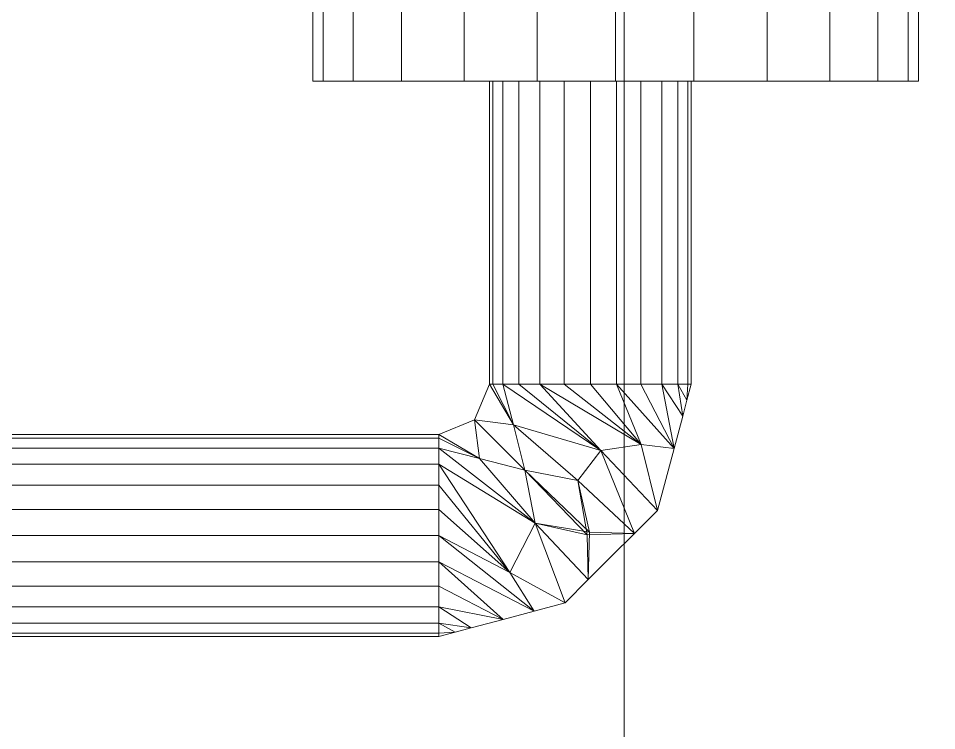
# Model space of a CAD drawing. Header units: metres. Extents: x -150801 to 1016817, y -66838 to 268038.
# Drawn here: x -116503.5 to -116412.6, y 198800.3 to 198870.8 of the extents above; entities that cross this region are included whole.
import ezdxf

# ---------------------------------------------------------------- set-up
doc = ezdxf.new("R2010")
doc.units = ezdxf.units.M
for name, color, linetype, lineweight in [('A-DOOR', 31, 'Continuous', 9), ('A-DOOR-FRAM', 31, 'Continuous', 9), ('A-FLOR', 192, 'Continuous', 9), ('M-HVAC-DUCT', 2, 'Continuous', 9)]:
    doc.layers.add(name, color=color, linetype=linetype, lineweight=lineweight)

# ---------------------------------------------------------------- blocks, each defined once
blk = doc.blocks.new('Doors_IntSgl - 810 x 2110mm-354167-_3D_')
at = {"layer": 'A-DOOR'}
mesh = blk.add_polyface(dxfattribs=at)
corners = [(-273, 143, 900), (-276.536, 141.536, 900), (-278, 138, 900), (-278.341, 138, 897.412), (-279.34, 138, 895), (-280.929, 138, 892.929), (-283, 138, 891.34), (-285.412, 138, 890.341), (-288, 138, 890), (-290.588, 138, 890.341), (-293, 138, 891.34), (-295.071, 138, 892.929), (-296.66, 138, 895), (-297.659, 138, 897.412), (-298, 138, 900), (-294.651, 150.5, 900), (-285.5, 159.651, 900), (-273, 163, 900), (-273, 162.659, 897.412), (-273, 161.66, 895), (-273, 160.071, 892.929), (-273, 158, 891.34), (-273, 155.588, 890.341), (-273, 153, 890), (-273, 150.412, 890.341), (-273, 148, 891.34), (-273, 145.929, 892.929), (-273, 144.34, 895), (-273, 143.341, 897.412), (-296.294, 144.366, 900), (-279.366, 161.294, 900), (-297.147, 141.183, 900), (-276.183, 162.147, 900), (-297.574, 139.592, 900), (-274.592, 162.574, 900), (-290.075, 155.075, 900), (-282.538, 151.753, 890.152), (-286.753, 147.538, 890.152), (-295.472, 147.433, 900), (-280.011, 156.67, 891.307), (-289.035, 144.584, 890.276), (-293.028, 143.96, 891.923), (-277.018, 145.376, 892.487), (-280.376, 142.018, 892.487), (-281.501, 146.501, 890.454), (-287.921, 152.672, 891.945), (-282.433, 160.472, 900), (-287.788, 157.363, 900), (-292.363, 152.788, 900)]
mesh.append_faces([[corners[k] for k in face] for face in [(18, 34, 17)]], dxfattribs={"vtx0": -1})
mesh.append_faces([[corners[k] for k in face] for face in [(13, 33, 12), (12, 31, 11), (10, 29, 9), (28, 42, 27), (26, 39, 25), (32, 20, 30), (16, 36, 47), (29, 11, 31), (19, 34, 18), (25, 39, 24), (48, 40, 15)]], dxfattribs={"vtx0": -1, "vtx1": -1})
mesh.append_faces([[corners[k] for k in face] for face in [(41, 9, 29), (40, 37, 43), (15, 40, 41), (45, 36, 44), (16, 39, 36), (6, 41, 40), (40, 43, 4), (37, 45, 44), (1, 43, 44), (37, 48, 45), (45, 47, 36), (43, 37, 44), (46, 23, 39), (36, 42, 44), (40, 48, 37), (27, 42, 36), (39, 26, 36), (1, 44, 42)]], dxfattribs={"vtx0": -1, "vtx1": -1, "vtx2": -1})
mesh.append_faces([[corners[k] for k in face] for face in [(29, 10, 11), (41, 6, 7), (41, 8, 9), (41, 7, 8), (40, 5, 6), (30, 21, 22), (30, 20, 21), (39, 16, 46), (43, 2, 3), (32, 19, 20)]], dxfattribs={"vtx0": -1, "vtx2": -1})
mesh.append_faces([[corners[k] for k in face] for face in [(41, 29, 38, 15)]], dxfattribs={"vtx0": -1, "vtx3": -1})
mesh.append_faces([[corners[k] for k in face] for face in [(0, 1, 42), (46, 30, 22), (22, 23, 46), (35, 47, 45, 48), (28, 0, 42), (33, 31, 12), (26, 27, 36), (32, 34, 19), (23, 24, 39), (4, 5, 40), (3, 4, 43), (1, 2, 43)]], dxfattribs={"vtx1": -1, "vtx2": -1})
mesh.append_faces([[corners[k] for k in face] for face in [(13, 14, 33)]], dxfattribs={"vtx2": -1})
mesh = blk.add_polyface(dxfattribs=at)
corners = [(-273, 163, 900), (-285.5, 159.651, 900), (-294.651, 150.5, 900), (-298, 138, 900), (-297.659, 138, 902.588), (-296.66, 138, 905), (-295.071, 138, 907.071), (-293, 138, 908.66), (-290.588, 138, 909.659), (-288, 138, 910), (-285.412, 138, 909.659), (-283, 138, 908.66), (-280.929, 138, 907.071), (-279.34, 138, 905), (-278.341, 138, 902.588), (-278, 138, 900), (-276.536, 141.536, 900), (-273, 143, 900), (-273, 143.341, 902.588), (-273, 144.34, 905), (-273, 145.929, 907.071), (-273, 148, 908.66), (-273, 150.412, 909.659), (-273, 153, 910), (-273, 155.588, 909.659), (-273, 158, 908.66), (-273, 160.071, 907.071), (-273, 161.66, 905), (-273, 162.659, 902.588), (-279.366, 161.294, 900), (-296.294, 144.366, 900), (-276.183, 162.147, 900), (-297.147, 141.183, 900), (-274.592, 162.574, 900), (-297.574, 139.592, 900), (-290.075, 155.075, 900), (-286.753, 147.538, 909.848), (-282.538, 151.753, 909.848), (-295.472, 147.433, 900), (-280.011, 156.67, 908.693), (-289.035, 144.584, 909.724), (-293.028, 143.96, 908.077), (-280.376, 142.018, 907.513), (-277.018, 145.376, 907.513), (-281.501, 146.501, 909.546), (-287.672, 152.921, 908.055), (-282.433, 160.472, 900), (-292.363, 152.788, 900), (-287.788, 157.363, 900)]
mesh.append_faces([[corners[k] for k in face] for face in [(14, 42, 13), (9, 41, 8), (19, 43, 18), (29, 26, 31), (22, 39, 21), (5, 34, 4), (11, 41, 10), (46, 24, 29), (27, 31, 26)]], dxfattribs={"vtx0": -1, "vtx1": -1})
mesh.append_faces([[corners[k] for k in face] for face in [(36, 42, 44), (36, 40, 42), (19, 37, 43), (13, 42, 40), (45, 36, 44), (16, 43, 44), (45, 44, 37), (1, 37, 39), (8, 41, 30), (44, 43, 37), (16, 44, 42), (48, 45, 37), (45, 47, 36), (40, 36, 47), (23, 46, 39), (20, 39, 37), (2, 41, 40), (11, 40, 41)]], dxfattribs={"vtx0": -1, "vtx1": -1, "vtx2": -1})
mesh.append_faces([[corners[k] for k in face] for face in [(40, 12, 13), (43, 17, 18), (6, 30, 32), (37, 1, 48), (30, 6, 7), (40, 47, 2), (37, 19, 20), (32, 5, 6), (39, 20, 21), (29, 24, 25), (41, 9, 10)]], dxfattribs={"vtx0": -1, "vtx2": -1})
mesh.append_faces([[corners[k] for k in face] for face in [(38, 30, 41, 2), (16, 17, 43), (46, 1, 39), (7, 8, 30), (23, 24, 46), (14, 15, 42), (32, 34, 5), (33, 31, 27), (22, 23, 39), (35, 47, 45, 48), (25, 26, 29), (27, 28, 33), (11, 12, 40), (15, 16, 42)]], dxfattribs={"vtx1": -1, "vtx2": -1})
mesh.append_faces([[corners[k] for k in face] for face in [(34, 3, 4), (28, 0, 33)]], dxfattribs={"vtx2": -1})
mesh = blk.add_polyface(dxfattribs=at)
corners = [(-273, 143, 900), (-273, 143.341, 897.412), (-273, 144.34, 895), (-273, 145.929, 892.929), (-273, 148, 891.34), (-273, 150.412, 890.341), (-273, 153, 890), (-273, 155.588, 890.341), (-273, 158, 891.34), (-273, 160.071, 892.929), (-273, 161.66, 895), (-273, 162.659, 897.412), (-273, 163, 900), (-168, 163, 900), (-168, 162.659, 897.412), (-168, 161.66, 895), (-168, 160.071, 892.929), (-168, 158, 891.34), (-168, 155.588, 890.341), (-168, 153, 890), (-168, 150.412, 890.341), (-168, 148, 891.34), (-168, 145.929, 892.929), (-168, 144.34, 895), (-168, 143.341, 897.412), (-168, 143, 900)]
mesh.append_faces([[corners[k] for k in face] for face in [(1, 24, 25, 0)]], dxfattribs={"vtx0": -1})
mesh.append_faces([[corners[k] for k in face] for face in [(11, 14, 15, 10), (9, 16, 17, 8), (10, 15, 16, 9), (8, 17, 18, 7), (19, 6, 7, 18), (5, 20, 21, 4), (4, 21, 22, 3), (3, 22, 23, 2), (2, 23, 24, 1), (20, 5, 6, 19)]], dxfattribs={"vtx0": -1, "vtx2": -1})
mesh.append_faces([[corners[k] for k in face] for face in [(12, 13, 14, 11)]], dxfattribs={"vtx2": -1})
mesh = blk.add_polyface(dxfattribs=at)
corners = [(-273, 163, 900), (-273, 162.659, 902.588), (-273, 161.66, 905), (-273, 160.071, 907.071), (-273, 158, 908.66), (-273, 155.588, 909.659), (-273, 153, 910), (-273, 150.412, 909.659), (-273, 148, 908.66), (-273, 145.929, 907.071), (-273, 144.34, 905), (-273, 143.341, 902.588), (-273, 143, 900), (-168, 143, 900), (-168, 143.341, 902.588), (-168, 144.34, 905), (-168, 145.929, 907.071), (-168, 148, 908.66), (-168, 150.412, 909.659), (-168, 153, 910), (-168, 155.588, 909.659), (-168, 158, 908.66), (-168, 160.071, 907.071), (-168, 161.66, 905), (-168, 162.659, 902.588), (-168, 163, 900)]
mesh.append_faces([[corners[k] for k in face] for face in [(1, 24, 25, 0)]], dxfattribs={"vtx0": -1})
mesh.append_faces([[corners[k] for k in face] for face in [(11, 14, 15, 10), (9, 16, 17, 8), (10, 15, 16, 9), (8, 17, 18, 7), (19, 6, 7, 18), (5, 20, 21, 4), (4, 21, 22, 3), (2, 23, 24, 1), (3, 22, 23, 2), (20, 5, 6, 19)]], dxfattribs={"vtx0": -1, "vtx2": -1})
mesh.append_faces([[corners[k] for k in face] for face in [(12, 13, 14, 11)]], dxfattribs={"vtx2": -1})
mesh = blk.add_polyface(dxfattribs=at)
corners = [(-278, 108, 900), (-278.341, 108, 897.412), (-279.34, 108, 895), (-280.929, 108, 892.929), (-283, 108, 891.34), (-285.412, 108, 890.341), (-288, 108, 890), (-290.588, 108, 890.341), (-293, 108, 891.34), (-295.071, 108, 892.929), (-296.66, 108, 895), (-297.659, 108, 897.412), (-298, 108, 900), (-298, 138, 900), (-297.659, 138, 897.412), (-296.66, 138, 895), (-295.071, 138, 892.929), (-293, 138, 891.34), (-290.588, 138, 890.341), (-288, 138, 890), (-285.412, 138, 890.341), (-283, 138, 891.34), (-280.929, 138, 892.929), (-279.34, 138, 895), (-278.341, 138, 897.412), (-278, 138, 900)]
mesh.append_faces([[corners[k] for k in face] for face in [(1, 24, 25, 0)]], dxfattribs={"vtx0": -1})
mesh.append_faces([[corners[k] for k in face] for face in [(11, 14, 15, 10), (9, 16, 17, 8), (10, 15, 16, 9), (8, 17, 18, 7), (19, 6, 7, 18), (5, 20, 21, 4), (4, 21, 22, 3), (2, 23, 24, 1), (3, 22, 23, 2), (20, 5, 6, 19)]], dxfattribs={"vtx0": -1, "vtx2": -1})
mesh.append_faces([[corners[k] for k in face] for face in [(12, 13, 14, 11)]], dxfattribs={"vtx2": -1})
mesh = blk.add_polyface(dxfattribs=at)
corners = [(-298, 108, 900), (-297.659, 108, 902.588), (-296.66, 108, 905), (-295.071, 108, 907.071), (-293, 108, 908.66), (-290.588, 108, 909.659), (-288, 108, 910), (-285.412, 108, 909.659), (-283, 108, 908.66), (-280.929, 108, 907.071), (-279.34, 108, 905), (-278.341, 108, 902.588), (-278, 108, 900), (-278, 138, 900), (-278.341, 138, 902.588), (-279.34, 138, 905), (-280.929, 138, 907.071), (-283, 138, 908.66), (-285.412, 138, 909.659), (-288, 138, 910), (-290.588, 138, 909.659), (-293, 138, 908.66), (-295.071, 138, 907.071), (-296.66, 138, 905), (-297.659, 138, 902.588), (-298, 138, 900)]
mesh.append_faces([[corners[k] for k in face] for face in [(1, 24, 25, 0)]], dxfattribs={"vtx0": -1})
mesh.append_faces([[corners[k] for k in face] for face in [(11, 14, 15, 10), (9, 16, 17, 8), (10, 15, 16, 9), (8, 17, 18, 7), (19, 6, 7, 18), (5, 20, 21, 4), (4, 21, 22, 3), (2, 23, 24, 1), (3, 22, 23, 2), (20, 5, 6, 19)]], dxfattribs={"vtx0": -1, "vtx2": -1})
mesh.append_faces([[corners[k] for k in face] for face in [(12, 13, 14, 11)]], dxfattribs={"vtx2": -1})
mesh = blk.add_polyface(dxfattribs=at)
corners = [(-320.5, 108, 900), (-319.478, 108, 907.765), (-316.481, 108, 915), (-311.713, 108, 921.213), (-305.5, 108, 925.981), (-298.265, 108, 928.978), (-290.5, 108, 930), (-282.735, 108, 928.978), (-275.5, 108, 925.981), (-269.287, 108, 921.213), (-264.519, 108, 915), (-261.522, 108, 907.765), (-260.5, 108, 900), (-261.522, 108, 892.235), (-264.519, 108, 885), (-269.287, 108, 878.787), (-275.5, 108, 874.019), (-282.735, 108, 871.022), (-290.5, 108, 870), (-298.265, 108, 871.022), (-305.5, 108, 874.019), (-311.713, 108, 878.787), (-316.481, 108, 885), (-319.478, 108, 892.235)]
mesh.append_faces([[corners[k] for k in face] for face in [(20, 5, 18, 19)]], dxfattribs={"vtx0": -1, "vtx1": -1})
mesh.append_faces([[corners[k] for k in face] for face in [(6, 9, 18, 5), (2, 5, 20, 1)]], dxfattribs={"vtx0": -1, "vtx1": -1, "vtx2": -1})
mesh.append_faces([[corners[k] for k in face] for face in [(15, 18, 9, 13)]], dxfattribs={"vtx0": -1, "vtx1": -1, "vtx2": -1, "vtx3": -1})
mesh.append_faces([[corners[k] for k in face] for face in [(22, 23, 20, 21)]], dxfattribs={"vtx1": -1})
mesh.append_faces([[corners[k] for k in face] for face in [(7, 8, 9, 6), (3, 4, 5, 2), (11, 12, 13), (13, 14, 15), (16, 17, 18, 15)]], dxfattribs={"vtx2": -1})
mesh.append_faces([[corners[k] for k in face] for face in [(9, 10, 11, 13), (23, 0, 1, 20)]], dxfattribs={"vtx2": -1, "vtx3": -1})
mesh = blk.add_polyface(dxfattribs=at)
corners = [(-260.5, 108, 900), (-261.522, 108, 907.765), (-264.519, 108, 915), (-269.287, 108, 921.213), (-275.5, 108, 925.981), (-282.735, 108, 928.978), (-290.5, 108, 930), (-298.265, 108, 928.978), (-305.5, 108, 925.981), (-311.713, 108, 921.213), (-316.481, 108, 915), (-319.478, 108, 907.765), (-320.5, 108, 900), (-320.5, 100, 900), (-319.478, 100, 907.765), (-316.481, 100, 915), (-311.713, 100, 921.213), (-305.5, 100, 925.981), (-298.265, 100, 928.978), (-290.5, 100, 930), (-282.735, 100, 928.978), (-275.5, 100, 925.981), (-269.287, 100, 921.213), (-264.519, 100, 915), (-261.522, 100, 907.765), (-260.5, 100, 900)]
mesh.append_faces([[corners[k] for k in face] for face in [(13, 14, 11, 12), (0, 1, 24, 25)]], dxfattribs={"vtx1": -1})
mesh.append_faces([[corners[k] for k in face] for face in [(14, 15, 10, 11), (16, 17, 8, 9), (15, 16, 9, 10), (17, 18, 7, 8), (6, 7, 18, 19), (19, 20, 5, 6), (20, 21, 4, 5), (22, 23, 2, 3), (21, 22, 3, 4), (23, 24, 1, 2)]], dxfattribs={"vtx1": -1, "vtx3": -1})
mesh = blk.add_polyface(dxfattribs=at)
corners = [(-320.5, 108, 900), (-319.478, 108, 892.235), (-316.481, 108, 885), (-311.713, 108, 878.787), (-305.5, 108, 874.019), (-298.265, 108, 871.022), (-290.5, 108, 870), (-282.735, 108, 871.022), (-275.5, 108, 874.019), (-269.287, 108, 878.787), (-264.519, 108, 885), (-261.522, 108, 892.235), (-260.5, 108, 900), (-260.5, 100, 900), (-261.522, 100, 892.235), (-264.519, 100, 885), (-269.287, 100, 878.787), (-275.5, 100, 874.019), (-282.735, 100, 871.022), (-290.5, 100, 870), (-298.265, 100, 871.022), (-305.5, 100, 874.019), (-311.713, 100, 878.787), (-316.481, 100, 885), (-319.478, 100, 892.235), (-320.5, 100, 900)]
mesh.append_faces([[corners[k] for k in face] for face in [(13, 14, 11, 12), (0, 1, 24, 25)]], dxfattribs={"vtx1": -1})
mesh.append_faces([[corners[k] for k in face] for face in [(14, 15, 10, 11), (16, 17, 8, 9), (15, 16, 9, 10), (17, 18, 7, 8), (6, 7, 18, 19), (19, 20, 5, 6), (20, 21, 4, 5), (22, 23, 2, 3), (21, 22, 3, 4), (23, 24, 1, 2)]], dxfattribs={"vtx1": -1, "vtx3": -1})
mesh = blk.add_polyface(dxfattribs=at)
corners = [(-298, 108, 900), (-297.659, 108, 897.412), (-296.66, 108, 895), (-295.071, 108, 892.929), (-293, 108, 891.34), (-290.588, 108, 890.341), (-288, 108, 890), (-285.412, 108, 890.341), (-283, 108, 891.34), (-280.929, 108, 892.929), (-279.34, 108, 895), (-278.341, 108, 897.412), (-278, 108, 900), (-278.341, 108, 902.588), (-279.34, 108, 905), (-280.929, 108, 907.071), (-283, 108, 908.66), (-285.412, 108, 909.659), (-288, 108, 910), (-290.588, 108, 909.659), (-293, 108, 908.66), (-295.071, 108, 907.071), (-296.66, 108, 905), (-297.659, 108, 902.588)]
mesh.append_faces([[corners[k] for k in face] for face in [(14, 12, 13)]], dxfattribs={"vtx0": -1})
mesh.append_faces([[corners[k] for k in face] for face in [(11, 21, 5, 10)]], dxfattribs={"vtx0": -1, "vtx1": -1, "vtx2": -1})
mesh.append_faces([[corners[k] for k in face] for face in [(5, 8, 9, 10), (21, 14, 15, 16)]], dxfattribs={"vtx0": -1, "vtx3": -1})
mesh.append_faces([[corners[k] for k in face] for face in [(19, 20, 17, 18), (0, 1, 23)]], dxfattribs={"vtx1": -1})
mesh.append_faces([[corners[k] for k in face] for face in [(22, 23, 5, 21)]], dxfattribs={"vtx1": -1, "vtx2": -1})
mesh.append_faces([[corners[k] for k in face] for face in [(1, 2, 5, 23), (11, 12, 14, 21)]], dxfattribs={"vtx1": -1, "vtx2": -1, "vtx3": -1})
mesh.append_faces([[corners[k] for k in face] for face in [(20, 21, 16, 17)]], dxfattribs={"vtx1": -1, "vtx3": -1})
mesh.append_faces([[corners[k] for k in face] for face in [(3, 4, 5, 2)]], dxfattribs={"vtx2": -1})
mesh.append_faces([[corners[k] for k in face] for face in [(5, 6, 7, 8)]], dxfattribs={"vtx3": -1})

msp = doc.modelspace()

# ---------------------------------------------------------------- block references
at = {"layer": 'A-DOOR-FRAM', "rotation": 180}
msp.add_blockref('Doors_IntSgl - 810 x 2110mm-354167-_3D_', (-116734.863, 198972.612, 1290000), dxfattribs=at)

# ---------------------------------------------------------------- meshes
at = {"layer": 'A-FLOR'}
mesh = msp.add_polyface(dxfattribs=at)
corners = [(-76116.085, 148250.664, 1289530), (-81576.795, 148250.664, 1289530), (-81576.795, 150553.986, 1289530), (-69681.072, 162449.71, 1289530), (-69681.072, 163346.295, 1289530), (-71771.072, 163346.295, 1289530), (-71771.072, 161056.295, 1289530), (-77261.072, 161056.295, 1289530), (-77261.072, 169356.295, 1289530), (-71771.072, 169356.295, 1289530), (-71771.072, 167146.295, 1289530), (-69681.072, 167146.295, 1289530), (-69681.072, 188191.451, 1289530), (-72966.03, 191476.409, 1289530), (-142138.096, 191476.409, 1289530), (-145311.498, 188303.007, 1289530), (-145311.498, 172770.642, 1289530), (-143221.498, 172770.642, 1289530), (-143221.498, 175380.642, 1289530), (-137731.498, 175380.642, 1289530), (-137731.498, 167080.642, 1289530), (-143221.498, 167080.642, 1289530), (-143221.498, 169080.642, 1289530), (-145311.498, 169080.642, 1289530), (-145311.498, 161813.253, 1289530), (-133354.666, 149856.421, 1289530), (-133354.666, 126325, 1289530), (-138844.666, 126325, 1289530), (-138844.666, 147582.389, 1289530), (-150801.498, 159539.221, 1289530), (-150801.498, 190757.63, 1289530), (-144333.676, 196920.91, 1289530), (-117979.863, 196920.91, 1289530), (-117979.863, 198872.612, 1289530), (-115489.863, 198872.612, 1289530), (-115489.863, 196920.91, 1289530), (-100559.863, 196920.91, 1289530), (-100559.863, 198872.612, 1289530), (-98159.863, 198872.612, 1289530), (-98159.863, 196920.91, 1289530), (-70833.017, 196920.91, 1289530), (-64129.964, 190533.474, 1289530), (-64129.964, 160236.785, 1289530)]
mesh.append_faces([[corners[k] for k in face] for face in [(7, 5, 6), (10, 8, 9)]], dxfattribs={"vtx0": -1})
mesh.append_faces([[corners[k] for k in face] for face in [(22, 17, 20, 21)]], dxfattribs={"vtx0": -1, "vtx1": -1})
mesh.append_faces([[corners[k] for k in face] for face in [(8, 10, 5, 7)]], dxfattribs={"vtx0": -1, "vtx1": -1, "vtx2": -1})
mesh.append_faces([[corners[k] for k in face] for face in [(13, 36, 39, 40)]], dxfattribs={"vtx0": -1, "vtx1": -1, "vtx3": -1})
mesh.append_faces([[corners[k] for k in face] for face in [(3, 42, 0, 2), (13, 40, 41, 12), (36, 13, 14, 35), (17, 22, 23, 16), (30, 15, 16, 29)]], dxfattribs={"vtx0": -1, "vtx2": -1})
mesh.append_faces([[corners[k] for k in face] for face in [(42, 3, 4, 11), (14, 31, 32, 35)]], dxfattribs={"vtx0": -1, "vtx2": -1, "vtx3": -1})
mesh.append_faces([[corners[k] for k in face] for face in [(19, 20, 17, 18)]], dxfattribs={"vtx1": -1})
mesh.append_faces([[corners[k] for k in face] for face in [(23, 24, 29, 16)]], dxfattribs={"vtx1": -1, "vtx2": -1, "vtx3": -1})
mesh.append_faces([[corners[k] for k in face] for face in [(4, 5, 10, 11), (11, 12, 41, 42), (24, 25, 28, 29), (30, 31, 14, 15)]], dxfattribs={"vtx1": -1, "vtx3": -1})
mesh.append_faces([[corners[k] for k in face] for face in [(0, 1, 2), (37, 38, 39, 36), (26, 27, 28, 25)]], dxfattribs={"vtx2": -1})
mesh.append_faces([[corners[k] for k in face] for face in [(32, 33, 34, 35)]], dxfattribs={"vtx3": -1})
mesh = msp.add_polyface(dxfattribs=at)
corners = [(-76116.085, 148250.664, 1290000), (-64129.964, 160236.785, 1290000), (-64129.964, 190533.474, 1290000), (-70833.017, 196920.91, 1290000), (-98159.863, 196920.91, 1290000), (-98159.863, 198872.612, 1290000), (-100559.863, 198872.612, 1290000), (-100559.863, 196920.91, 1290000), (-115489.863, 196920.91, 1290000), (-115489.863, 198872.612, 1290000), (-117979.863, 198872.612, 1290000), (-117979.863, 196920.91, 1290000), (-144333.676, 196920.91, 1290000), (-150801.498, 190757.63, 1290000), (-150801.498, 159539.221, 1290000), (-138844.666, 147582.389, 1290000), (-138844.666, 126325, 1290000), (-133354.666, 126325, 1290000), (-133354.666, 149856.421, 1290000), (-145311.498, 161813.253, 1290000), (-145311.498, 169080.642, 1290000), (-143221.498, 169080.642, 1290000), (-143221.498, 167080.642, 1290000), (-137731.498, 167080.642, 1290000), (-137731.498, 175380.642, 1290000), (-143221.498, 175380.642, 1290000), (-143221.498, 172770.642, 1290000), (-145311.498, 172770.642, 1290000), (-145311.498, 188303.007, 1290000), (-142138.096, 191476.409, 1290000), (-72966.03, 191476.409, 1290000), (-69681.072, 188191.451, 1290000), (-69681.072, 167146.295, 1290000), (-71771.072, 167146.295, 1290000), (-71771.072, 169356.295, 1290000), (-77261.072, 169356.295, 1290000), (-77261.072, 161056.295, 1290000), (-71771.072, 161056.295, 1290000), (-71771.072, 163346.295, 1290000), (-69681.072, 163346.295, 1290000), (-69681.072, 162449.71, 1290000), (-81576.795, 150553.986, 1290000), (-81576.795, 148250.664, 1290000)]
mesh.append_faces([[corners[k] for k in face] for face in [(26, 23, 24, 25)]], dxfattribs={"vtx0": -1})
mesh.append_faces([[corners[k] for k in face] for face in [(35, 38, 33, 34)]], dxfattribs={"vtx0": -1, "vtx1": -1})
mesh.append_faces([[corners[k] for k in face] for face in [(4, 7, 30)]], dxfattribs={"vtx0": -1, "vtx1": -1, "vtx2": -1})
mesh.append_faces([[corners[k] for k in face] for face in [(29, 8, 11, 12)]], dxfattribs={"vtx0": -1, "vtx1": -1, "vtx3": -1})
mesh.append_faces([[corners[k] for k in face] for face in [(19, 14, 15, 18), (29, 12, 13, 28), (40, 0, 1), (39, 32, 33, 38), (32, 1, 2, 31), (2, 30, 31)]], dxfattribs={"vtx0": -1, "vtx2": -1})
mesh.append_faces([[corners[k] for k in face] for face in [(14, 19, 20, 27)]], dxfattribs={"vtx0": -1, "vtx2": -1, "vtx3": -1})
mesh.append_faces([[corners[k] for k in face] for face in [(3, 4, 30, 2)]], dxfattribs={"vtx1": -1, "vtx2": -1})
mesh.append_faces([[corners[k] for k in face] for face in [(39, 40, 1, 32)]], dxfattribs={"vtx1": -1, "vtx2": -1, "vtx3": -1})
mesh.append_faces([[corners[k] for k in face] for face in [(20, 21, 26, 27), (27, 28, 13, 14), (7, 8, 29, 30)]], dxfattribs={"vtx1": -1, "vtx3": -1})
mesh.append_faces([[corners[k] for k in face] for face in [(9, 10, 11, 8), (41, 42, 0, 40), (36, 37, 38, 35)]], dxfattribs={"vtx2": -1})
mesh.append_faces([[corners[k] for k in face] for face in [(21, 22, 23, 26)]], dxfattribs={"vtx2": -1, "vtx3": -1})
mesh.append_faces([[corners[k] for k in face] for face in [(15, 16, 17, 18), (4, 5, 6, 7)]], dxfattribs={"vtx3": -1})
at = {"layer": 'M-HVAC-DUCT'}
mesh = msp.add_polyface(dxfattribs=at)
corners = [(-116670.517, 197074.939, 1293011.2), (-116592.3, 197074.939, 1293005.044), (-116516.008, 197074.939, 1292986.728), (-116443.522, 197074.939, 1292956.703), (-116376.624, 197074.939, 1292915.708), (-116316.963, 197074.939, 1292864.753), (-116266.008, 197074.939, 1292805.093), (-116225.014, 197074.939, 1292738.195), (-116194.989, 197074.939, 1292665.708), (-116176.673, 197074.939, 1292589.417), (-116170.517, 197074.939, 1292511.2), (-116170.517, 200974.939, 1292511.2), (-116176.673, 200974.939, 1292589.417), (-116194.989, 200974.939, 1292665.708), (-116225.014, 200974.939, 1292738.195), (-116266.008, 200974.939, 1292805.093), (-116316.963, 200974.939, 1292864.753), (-116376.624, 200974.939, 1292915.708), (-116443.522, 200974.939, 1292956.703), (-116516.008, 200974.939, 1292986.728), (-116592.3, 200974.939, 1293005.044), (-116670.517, 200974.939, 1293011.2)]
mesh.append_faces([[corners[k] for k in face] for face in [(1, 20, 21, 0)]], dxfattribs={"vtx0": -1})
mesh.append_faces([[corners[k] for k in face] for face in [(9, 12, 13, 8), (7, 14, 15, 6), (8, 13, 14, 7), (6, 15, 16, 5), (4, 17, 18, 3), (2, 19, 20, 1), (3, 18, 19, 2), (17, 4, 5, 16)]], dxfattribs={"vtx0": -1, "vtx2": -1})
mesh.append_faces([[corners[k] for k in face] for face in [(9, 10, 11, 12)]], dxfattribs={"vtx3": -1})
mesh = msp.add_polyface(dxfattribs=at)
corners = [(-116170.517, 197074.939, 1292511.2), (-116176.673, 197074.939, 1292432.983), (-116194.989, 197074.939, 1292356.692), (-116225.014, 197074.939, 1292284.205), (-116266.008, 197074.939, 1292217.307), (-116316.963, 197074.939, 1292157.647), (-116376.624, 197074.939, 1292106.692), (-116443.522, 197074.939, 1292065.697), (-116516.008, 197074.939, 1292035.672), (-116592.3, 197074.939, 1292017.356), (-116670.517, 197074.939, 1292011.2), (-116670.517, 200974.939, 1292011.2), (-116592.3, 200974.939, 1292017.356), (-116516.008, 200974.939, 1292035.672), (-116443.522, 200974.939, 1292065.697), (-116376.624, 200974.939, 1292106.692), (-116316.963, 200974.939, 1292157.647), (-116266.008, 200974.939, 1292217.307), (-116225.014, 200974.939, 1292284.205), (-116194.989, 200974.939, 1292356.692), (-116176.673, 200974.939, 1292432.983), (-116170.517, 200974.939, 1292511.2)]
mesh.append_faces([[corners[k] for k in face] for face in [(1, 20, 21, 0)]], dxfattribs={"vtx0": -1})
mesh.append_faces([[corners[k] for k in face] for face in [(9, 12, 13, 8), (7, 14, 15, 6), (8, 13, 14, 7), (6, 15, 16, 5), (4, 17, 18, 3), (2, 19, 20, 1), (3, 18, 19, 2), (17, 4, 5, 16)]], dxfattribs={"vtx0": -1, "vtx2": -1})
mesh.append_faces([[corners[k] for k in face] for face in [(10, 11, 12, 9)]], dxfattribs={"vtx2": -1})

doc.saveas('drawing.dxf')
